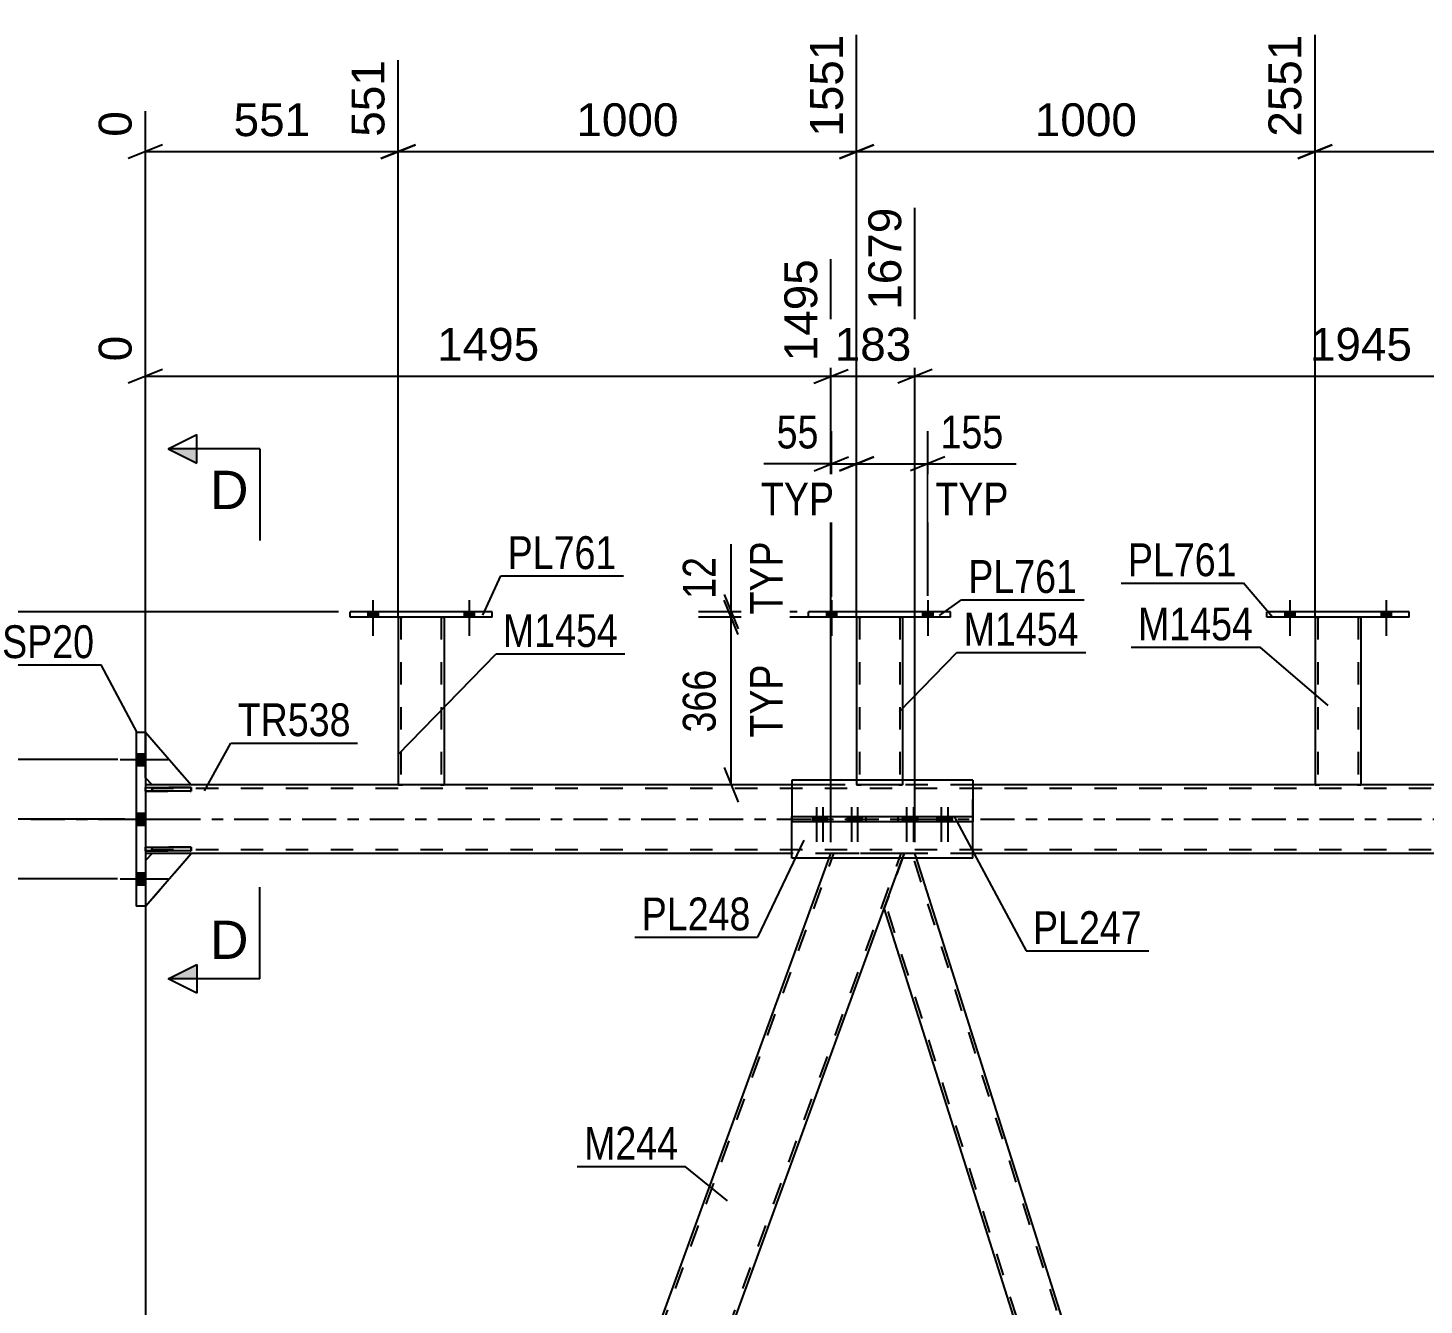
# Model space of a CAD drawing. Header units: millimetres. Extents: x -147 to 694, y -404 to 190.
# Drawn here: x -33.3 to 88.5, y -42.4 to 69.1 of the extents above; entities that cross this region are included whole.
import ezdxf

# ---------------------------------------------------------------- set-up
doc = ezdxf.new("R2010")
doc.units = ezdxf.units.MM
doc.linetypes.add('DXK_LINE_DOT2', pattern=[3.9198, 1.9599, -1.9599])
doc.linetypes.add('DXK_LINE_DOT3', pattern=[5.9187, 2.979, -0.9799, 0.9799, -0.9799])
doc.styles.add('Arial', font='ARIAL.TTF', dxfattribs={"height": 0.2})
doc.styles.add('Arial Narrow', font='ARIALN.TTF', dxfattribs={"height": 0.2})

# ---------------------------------------------------------------- blocks, each defined once
blk = doc.blocks.new('Part-318897192-3794 - 3274')
at = {"color": 2, "linetype": 'Continuous'}
for p, q in [((-22.44, -3), (-23.04, -3.6)), ((-23.04, -7.6), (-19.04, -3)), ((-19.04, -3), (-22.44, -3))]:
    blk.add_line(p, q, dxfattribs=at)
at = {"color": 7, "linetype": 'DXK_LINE_DOT2'}
blk.add_line((-23.04, -3.6), (-23.04, -7.6), dxfattribs=at)
blk = doc.blocks.new('Part-318897192-3429 - 3274')
at = {"color": 2, "linetype": 'Continuous'}
for p, q in [((74.82, 17.63), (74.82, 18.11)), ((87.22, 18.11), (74.82, 18.11)), ((87.22, 17.63), (74.82, 17.63)), ((87.22, 17.63), (87.22, 18.11))]:
    blk.add_line(p, q, dxfattribs=at)
blk = doc.blocks.new('Part-318897192-3434 - 3274')
at = {"color": 2, "linetype": 'Continuous'}
for p, q in [((39.02, 17.63), (39.02, 3.4)), ((43.02, 17.63), (43.02, 3.4))]:
    blk.add_line(p, q, dxfattribs=at)
at = {"color": 7, "linetype": 'DXK_LINE_DOT2'}
for p, q in [((39.02, 17.63), (39.02, 17.63)), ((39.02, 17.63), (39.02, 17.63)), ((39.02, 17.63), (39.02, 17.63)), ((39.05, 17.63), (39.02, 17.63)), ((39.02, 17.63), (39.05, 17.63)), ((39.16, 17.63), (39.05, 17.63)), ((39.05, 17.63), (39.16, 17.63)), ((39.31, 17.63), (39.16, 17.63)), ((39.16, 17.63), (39.31, 17.63)), ((39.26, 17.63), (39.26, 17.63)), ((39.26, 17.63), (39.26, 3)), ((39.28, 17.63), (39.26, 17.63)), ((39.26, 17.63), (39.28, 17.63)), ((39.33, 17.63), (39.28, 17.63)), ((39.28, 17.63), (39.33, 17.63)), ((42.72, 17.63), (39.31, 17.63)), ((42.72, 17.63), (39.31, 17.63)), ((42.63, 17.63), (39.33, 17.63)), ((39.33, 17.63), (39.41, 17.63)), ((42.71, 17.63), (39.41, 17.63)), ((42.71, 17.63), (42.63, 17.63)), ((42.76, 17.63), (42.71, 17.63)), ((42.71, 17.63), (42.76, 17.63)), ((42.72, 17.63), (42.88, 17.63)), ((42.88, 17.63), (42.72, 17.63)), ((42.78, 17.63), (42.76, 17.63)), ((42.76, 17.63), (42.78, 17.63)), ((42.78, 17.63), (42.78, 17.63)), ((42.78, 17.63), (42.78, 3)), ((42.88, 17.63), (42.98, 17.63)), ((42.98, 17.63), (42.88, 17.63)), ((42.98, 17.63), (43.02, 17.63)), ((43.02, 17.63), (42.98, 17.63)), ((43.02, 17.63), (43.02, 17.63)), ((43.02, 17.63), (43.02, 17.63)), ((43.02, 17.63), (43.02, 17.63)), ((39.02, 3.4), (39.02, 3)), ((39.05, 3), (39.02, 3)), ((39.02, 3), (39.05, 3)), ((39.16, 3), (39.05, 3)), ((39.05, 3), (39.16, 3)), ((39.31, 3), (39.16, 3)), ((39.16, 3), (39.31, 3)), ((39.28, 3), (39.26, 3)), ((39.26, 3), (39.28, 3)), ((39.33, 3), (39.28, 3)), ((39.28, 3), (39.33, 3)), ((42.72, 3), (39.31, 3)), ((42.72, 3), (39.31, 3)), ((42.63, 3), (39.33, 3)), ((39.33, 3), (39.41, 3)), ((42.71, 3), (39.41, 3)), ((42.71, 3), (42.63, 3)), ((42.76, 3), (42.71, 3)), ((42.71, 3), (42.76, 3)), ((42.72, 3), (42.88, 3)), ((42.88, 3), (42.72, 3)), ((42.78, 3), (42.76, 3)), ((42.76, 3), (42.78, 3)), ((42.88, 3), (42.98, 3)), ((42.98, 3), (42.88, 3)), ((42.98, 3), (43.02, 3)), ((43.02, 3), (42.98, 3)), ((43.02, 3.4), (43.02, 3))]:
    blk.add_line(p, q, dxfattribs=at)
blk = doc.blocks.new('Part-318897192-3439 - 3274')
at = {"color": 2, "linetype": 'Continuous'}
for p, q in [((34.82, 17.63), (34.82, 18.11)), ((47.22, 18.11), (34.82, 18.11)), ((47.22, 17.63), (34.82, 17.63)), ((47.22, 17.63), (47.22, 18.11))]:
    blk.add_line(p, q, dxfattribs=at)
blk = doc.blocks.new('Part-318897192-3444 - 3274')
at = {"color": 2, "linetype": 'Continuous'}
for p, q in [((-0.98, 17.63), (-0.98, 3)), ((3.02, 17.63), (3.02, 3))]:
    blk.add_line(p, q, dxfattribs=at)
at = {"color": 7, "linetype": 'DXK_LINE_DOT2'}
for p, q in [((-0.98, 17.63), (-0.98, 17.63)), ((-0.98, 17.63), (-0.98, 17.63)), ((-0.98, 17.63), (-0.98, 17.63)), ((-0.94, 17.63), (-0.98, 17.63)), ((-0.98, 17.63), (-0.94, 17.63)), ((-0.84, 17.63), (-0.94, 17.63)), ((-0.94, 17.63), (-0.84, 17.63)), ((-0.68, 17.63), (-0.84, 17.63)), ((-0.84, 17.63), (-0.68, 17.63)), ((-0.74, 17.63), (-0.74, 17.63)), ((-0.74, 17.63), (-0.74, 3)), ((-0.72, 17.63), (-0.74, 17.63)), ((-0.74, 17.63), (-0.72, 17.63)), ((-0.67, 17.63), (-0.72, 17.63)), ((-0.72, 17.63), (-0.67, 17.63)), ((2.73, 17.63), (-0.68, 17.63)), ((2.73, 17.63), (-0.68, 17.63)), ((2.63, 17.63), (-0.67, 17.63)), ((-0.67, 17.63), (-0.59, 17.63)), ((2.71, 17.63), (-0.59, 17.63)), ((2.71, 17.63), (2.63, 17.63)), ((2.76, 17.63), (2.71, 17.63)), ((2.71, 17.63), (2.76, 17.63)), ((2.73, 17.63), (2.88, 17.63)), ((2.88, 17.63), (2.73, 17.63)), ((2.78, 17.63), (2.76, 17.63)), ((2.76, 17.63), (2.78, 17.63)), ((2.78, 17.63), (2.78, 17.63)), ((2.78, 17.63), (2.78, 3)), ((2.88, 17.63), (2.99, 17.63)), ((2.99, 17.63), (2.88, 17.63)), ((2.99, 17.63), (3.02, 17.63)), ((3.02, 17.63), (2.99, 17.63)), ((3.02, 17.63), (3.02, 17.63)), ((3.02, 17.63), (3.02, 17.63)), ((3.02, 17.63), (3.02, 17.63)), ((-0.94, 3), (-0.98, 3)), ((-0.98, 3), (-0.94, 3)), ((-0.84, 3), (-0.94, 3)), ((-0.94, 3), (-0.84, 3)), ((-0.68, 3), (-0.84, 3)), ((-0.84, 3), (-0.68, 3)), ((-0.72, 3), (-0.74, 3)), ((-0.74, 3), (-0.72, 3)), ((-0.67, 3), (-0.72, 3)), ((-0.72, 3), (-0.67, 3)), ((2.73, 3), (-0.68, 3)), ((2.73, 3), (-0.68, 3)), ((2.63, 3), (-0.67, 3)), ((-0.67, 3), (-0.59, 3)), ((2.71, 3), (-0.59, 3)), ((2.71, 3), (2.63, 3)), ((2.76, 3), (2.71, 3)), ((2.71, 3), (2.76, 3)), ((2.73, 3), (2.88, 3)), ((2.88, 3), (2.73, 3)), ((2.78, 3), (2.76, 3)), ((2.76, 3), (2.78, 3)), ((2.88, 3), (2.99, 3)), ((2.99, 3), (2.88, 3)), ((2.99, 3), (3.02, 3)), ((3.02, 3), (2.99, 3))]:
    blk.add_line(p, q, dxfattribs=at)
blk = doc.blocks.new('Part-318897192-3449 - 3274')
at = {"color": 2, "linetype": 'Continuous'}
for p, q in [((-5.18, 17.63), (-5.18, 18.11)), ((7.22, 18.11), (-5.18, 18.11)), ((7.22, 17.63), (-5.18, 17.63)), ((7.22, 17.63), (7.22, 18.11))]:
    blk.add_line(p, q, dxfattribs=at)
blk = doc.blocks.new('Part-318897192-3484 - 3274')
at = {"color": 2, "linetype": 'Continuous'}
for p, q in [((-22.44, 3), (-23.04, 3)), ((33.38, 3), (-19.04, 3)), ((118.27, 3), (49.16, 3)), ((-22.44, -3), (-23.04, -3)), ((33.38, -3), (-19.04, -3)), ((118.27, -3), (49.16, -3))]:
    blk.add_line(p, q, dxfattribs=at)
at = {"color": 7, "linetype": 'DXK_LINE_DOT2'}
for p, q in [((-23.04, 3), (-23.04, -3)), ((575.22, 2.68), (-23.04, 2.68)), ((-19.04, 3), (-22.44, 3)), ((49.16, 3), (33.38, 3)), ((575.22, -2.68), (-23.04, -2.68)), ((-19.04, -3), (-22.44, -3)), ((49.16, -3), (33.38, -3))]:
    blk.add_line(p, q, dxfattribs=at)
at = {"color": 7, "linetype": 'DXK_LINE_DOT3'}
blk.add_line((-33.04, 0), (575.22, 0), dxfattribs=at)
blk = doc.blocks.new('Bolt-318897192-3547 - 3274')
at = {"linetype": 'Continuous'}
for points in [[(-23.04, 4.68), (-23.04, 5.72), (-23.84, 5.72), (-23.84, 4.68)], [(-23.04, 4.68), (-23.04, 5.72), (-23.84, 5.72), (-23.84, 4.68)], [(-23.04, 4.68), (-23.04, 5.72), (-23.84, 5.72), (-23.84, 4.68)], [(-23.04, -0.52), (-23.04, 0.52), (-23.84, 0.52), (-23.84, -0.52)], [(-23.04, -0.52), (-23.04, 0.52), (-23.84, 0.52), (-23.84, -0.52)], [(-23.04, -5.72), (-23.04, -4.68), (-23.84, -4.68), (-23.84, -5.72)], [(-23.04, -5.72), (-23.04, -4.68), (-23.84, -4.68), (-23.84, -5.72)], [(-23.04, -5.72), (-23.04, -4.68), (-23.84, -4.68), (-23.84, -5.72)]]:
    blk.add_hatch(color=1, dxfattribs=at).paths.add_polyline_path(points)
at = {"color": 1, "linetype": 'Continuous'}
for p, q in [((-25.24, 5.2), (-21.04, 5.2)), ((-25.24, 5.2), (-21.04, 5.2)), ((-25.24, 5.2), (-21.04, 5.2)), ((-23.84, 5.72), (-23.04, 5.72)), ((-23.84, 5.72), (-23.04, 5.72)), ((-23.84, 5.72), (-23.04, 5.72)), ((-23.84, 4.68), (-23.04, 4.68)), ((-23.84, 4.68), (-23.04, 4.68)), ((-23.84, 4.68), (-23.04, 4.68)), ((-23.84, 0.52), (-23.04, 0.52)), ((-23.84, 0.52), (-23.04, 0.52)), ((-25.24, 0), (-21.04, 0)), ((-25.24, 0), (-21.04, 0)), ((-23.84, -0.52), (-23.04, -0.52)), ((-23.84, -0.52), (-23.04, -0.52)), ((-23.84, -4.68), (-23.04, -4.68)), ((-23.84, -4.68), (-23.04, -4.68)), ((-23.84, -4.68), (-23.04, -4.68)), ((-25.24, -5.2), (-21.04, -5.2)), ((-25.24, -5.2), (-21.04, -5.2)), ((-25.24, -5.2), (-21.04, -5.2)), ((-23.84, -5.72), (-23.04, -5.72)), ((-23.84, -5.72), (-23.04, -5.72)), ((-23.84, -5.72), (-23.04, -5.72))]:
    blk.add_line(p, q, dxfattribs=at)
blk = doc.blocks.new('Part-318897192-3563 - 3274')
at = {"color": 2, "linetype": 'Continuous'}
for p, q in [((79.02, 17.63), (79.02, 3)), ((83.02, 17.63), (83.02, 3))]:
    blk.add_line(p, q, dxfattribs=at)
at = {"color": 7, "linetype": 'DXK_LINE_DOT2'}
for p, q in [((79.02, 17.63), (79.02, 17.63)), ((79.02, 17.63), (79.02, 17.63)), ((79.02, 17.63), (79.02, 17.63)), ((79.05, 17.63), (79.02, 17.63)), ((79.02, 17.63), (79.05, 17.63)), ((79.16, 17.63), (79.05, 17.63)), ((79.05, 17.63), (79.16, 17.63)), ((79.31, 17.63), (79.16, 17.63)), ((79.16, 17.63), (79.31, 17.63)), ((79.26, 17.63), (79.26, 17.63)), ((79.26, 17.63), (79.26, 3)), ((79.27, 17.63), (79.26, 17.63)), ((79.26, 17.63), (79.27, 17.63)), ((79.33, 17.63), (79.27, 17.63)), ((79.27, 17.63), (79.33, 17.63)), ((82.72, 17.63), (79.31, 17.63)), ((82.72, 17.63), (79.31, 17.63)), ((82.63, 17.63), (79.33, 17.63)), ((79.33, 17.63), (79.4, 17.63)), ((82.71, 17.63), (79.4, 17.63)), ((82.71, 17.63), (82.63, 17.63)), ((82.76, 17.63), (82.71, 17.63)), ((82.71, 17.63), (82.76, 17.63)), ((82.72, 17.63), (82.88, 17.63)), ((82.88, 17.63), (82.72, 17.63)), ((82.78, 17.63), (82.76, 17.63)), ((82.76, 17.63), (82.78, 17.63)), ((82.78, 17.63), (82.78, 17.63)), ((82.78, 17.63), (82.78, 3)), ((82.88, 17.63), (82.98, 17.63)), ((82.98, 17.63), (82.88, 17.63)), ((82.98, 17.63), (83.02, 17.63)), ((83.02, 17.63), (82.98, 17.63)), ((83.02, 17.63), (83.02, 17.63)), ((83.02, 17.63), (83.02, 17.63)), ((83.02, 17.63), (83.02, 17.63)), ((79.05, 3), (79.02, 3)), ((79.02, 3), (79.05, 3)), ((79.16, 3), (79.05, 3)), ((79.05, 3), (79.16, 3)), ((79.31, 3), (79.16, 3)), ((79.16, 3), (79.31, 3)), ((79.27, 3), (79.26, 3)), ((79.26, 3), (79.27, 3)), ((79.33, 3), (79.27, 3)), ((79.27, 3), (79.33, 3)), ((82.72, 3), (79.31, 3)), ((82.72, 3), (79.31, 3)), ((82.63, 3), (79.33, 3)), ((79.33, 3), (79.4, 3)), ((82.71, 3), (79.4, 3)), ((82.71, 3), (82.63, 3)), ((82.76, 3), (82.71, 3)), ((82.71, 3), (82.76, 3)), ((82.72, 3), (82.88, 3)), ((82.88, 3), (82.72, 3)), ((82.78, 3), (82.76, 3)), ((82.76, 3), (82.78, 3)), ((82.88, 3), (82.98, 3)), ((82.98, 3), (82.88, 3)), ((82.98, 3), (83.02, 3)), ((83.02, 3), (82.98, 3))]:
    blk.add_line(p, q, dxfattribs=at)
blk = doc.blocks.new('Part-318897192-3692 - 3274')
at = {"color": 7, "linetype": 'DXK_LINE_DOT2'}
for p, q in [((43.16, -3), (41.43, -7.77)), ((44.11, -3), (43.16, -3)), ((80.2, -117.6), (43.86, -3)), ((44.24, -3.4), (44.11, -3)), ((77.9, -122), (41.56, -7.4))]:
    blk.add_line(p, q, dxfattribs=at)
at = {"color": 2, "linetype": 'Continuous'}
for p, q in [((80.34, -117.23), (44.24, -3.4)), ((77.53, -121.6), (41.43, -7.77))]:
    blk.add_line(p, q, dxfattribs=at)
blk = doc.blocks.new('Part-318897192-3902 - 3274')
at = {"color": 7, "linetype": 'DXK_LINE_DOT2'}
for p, q in [((-19.04, -2.44), (-23.04, -2.44)), ((-23.04, -2.44), (-23.04, -2.76)), ((-23.04, -2.76), (-19.04, -2.76)), ((-22.44, -2.76), (-22.44, -2.44)), ((-19.04, -2.76), (-19.04, -2.44))]:
    blk.add_line(p, q, dxfattribs=at)
blk = doc.blocks.new('Part-318897192-3717 - 3274')
at = {"color": 2, "linetype": 'Continuous'}
for p, q in [((49.16, 3.4), (33.38, 3.4)), ((33.38, 3.4), (33.38, 0.24)), ((49.16, 3.4), (49.16, 0.24)), ((33.38, -3.4), (33.38, -0.24)), ((49.16, -3.4), (49.16, -0.24)), ((49.16, -3.4), (33.38, -3.4))]:
    blk.add_line(p, q, dxfattribs=at)
at = {"color": 7, "linetype": 'DXK_LINE_DOT2'}
for p, q in [((33.38, 3.4), (33.38, -0.24)), ((49.16, -0.24), (49.16, 3.4)), ((33.38, -0.24), (33.38, 0.24)), ((49.16, -0.24), (49.16, 0.24))]:
    blk.add_line(p, q, dxfattribs=at)
blk = doc.blocks.new('Part-318897192-3722 - 3274')
at = {"color": 2, "linetype": 'Continuous'}
for p, q in [((33.38, 0.24), (49.16, 0.24)), ((33.38, 0.24), (33.38, -0.24)), ((39.85, -0.24), (39.85, 0.24)), ((42.62, 0.24), (42.62, -0.24)), ((49.16, 0.24), (49.16, -0.24)), ((49.16, -0.24), (33.38, -0.24))]:
    blk.add_line(p, q, dxfattribs=at)
blk = doc.blocks.new('Part-318897192-3749 - 3274')
at = {"color": 2, "linetype": 'Continuous'}
for p, q in [((-23.84, 7.6), (-23.04, 7.6)), ((-23.84, 7.6), (-23.84, -7.6)), ((-23.04, 7.6), (-23.04, -7.6)), ((-23.04, -7.6), (-23.84, -7.6))]:
    blk.add_line(p, q, dxfattribs=at)
blk = doc.blocks.new('Bolt-318897192-3760 - 3274')
at = {"linetype": 'Continuous'}
for points in [[(-3.62, 17.63), (-2.74, 17.63), (-2.74, 18.11), (-3.62, 18.11)], [(4.78, 17.63), (5.66, 17.63), (5.66, 18.11), (4.78, 18.11)]]:
    blk.add_hatch(color=1, dxfattribs=at).paths.add_polyline_path(points)
at = {"color": 1, "linetype": 'Continuous'}
for p, q in [((-3.18, 19.11), (-3.18, 15.99)), ((5.22, 19.11), (5.22, 15.99)), ((-3.62, 18.11), (-3.62, 17.63)), ((-2.74, 18.11), (-2.74, 17.63)), ((4.78, 18.11), (4.78, 17.63)), ((5.66, 18.11), (5.66, 17.63))]:
    blk.add_line(p, q, dxfattribs=at)
blk = doc.blocks.new('Bolt-318897192-3761 - 3274')
at = {"linetype": 'Continuous'}
for points in [[(-3.62, 17.63), (-2.74, 17.63), (-2.74, 18.11), (-3.62, 18.11)], [(4.78, 17.63), (5.66, 17.63), (5.66, 18.11), (4.78, 18.11)]]:
    blk.add_hatch(color=1, dxfattribs=at).paths.add_polyline_path(points)
at = {"color": 1, "linetype": 'Continuous'}
for p, q in [((-3.18, 19.11), (-3.18, 15.99)), ((5.22, 19.11), (5.22, 15.99)), ((-3.62, 18.11), (-3.62, 17.63)), ((-2.74, 18.11), (-2.74, 17.63)), ((4.78, 18.11), (4.78, 17.63)), ((5.66, 18.11), (5.66, 17.63))]:
    blk.add_line(p, q, dxfattribs=at)
blk = doc.blocks.new('Bolt-318897192-3762 - 3274')
at = {"linetype": 'Continuous'}
for points in [[(36.38, 17.63), (37.26, 17.63), (37.26, 18.11), (36.38, 18.11)], [(44.78, 17.63), (45.66, 17.63), (45.66, 18.11), (44.78, 18.11)]]:
    blk.add_hatch(color=1, dxfattribs=at).paths.add_polyline_path(points)
at = {"color": 1, "linetype": 'Continuous'}
for p, q in [((36.82, 19.11), (36.82, 15.99)), ((45.22, 19.11), (45.22, 15.99)), ((36.38, 18.11), (36.38, 17.63)), ((37.26, 18.11), (37.26, 17.63)), ((44.78, 18.11), (44.78, 17.63)), ((45.66, 18.11), (45.66, 17.63))]:
    blk.add_line(p, q, dxfattribs=at)
blk = doc.blocks.new('Bolt-318897192-3763 - 3274')
at = {"linetype": 'Continuous'}
for points in [[(36.38, 17.63), (37.26, 17.63), (37.26, 18.11), (36.38, 18.11)], [(44.78, 17.63), (45.66, 17.63), (45.66, 18.11), (44.78, 18.11)]]:
    blk.add_hatch(color=1, dxfattribs=at).paths.add_polyline_path(points)
at = {"color": 1, "linetype": 'Continuous'}
for p, q in [((36.82, 19.11), (36.82, 15.99)), ((45.22, 19.11), (45.22, 15.99)), ((36.38, 18.11), (36.38, 17.63)), ((37.26, 18.11), (37.26, 17.63)), ((44.78, 18.11), (44.78, 17.63)), ((45.66, 18.11), (45.66, 17.63))]:
    blk.add_line(p, q, dxfattribs=at)
blk = doc.blocks.new('Bolt-318897192-3764 - 3274')
at = {"linetype": 'Continuous'}
for points in [[(76.38, 17.63), (77.26, 17.63), (77.26, 18.11), (76.38, 18.11)], [(84.78, 17.63), (85.66, 17.63), (85.66, 18.11), (84.78, 18.11)]]:
    blk.add_hatch(color=1, dxfattribs=at).paths.add_polyline_path(points)
at = {"color": 1, "linetype": 'Continuous'}
for p, q in [((76.82, 19.11), (76.82, 15.99)), ((85.22, 19.11), (85.22, 15.99)), ((76.38, 18.11), (76.38, 17.63)), ((77.26, 18.11), (77.26, 17.63)), ((84.78, 18.11), (84.78, 17.63)), ((85.66, 18.11), (85.66, 17.63))]:
    blk.add_line(p, q, dxfattribs=at)
blk = doc.blocks.new('Part-318897192-3900 - 3274')
at = {"color": 2, "linetype": 'Continuous'}
for p, q in [((-23.04, -2.76), (-23.04, -2.44)), ((-23.04, -2.44), (-19.04, -2.44)), ((-19.04, -2.76), (-23.04, -2.76)), ((-19.04, -2.44), (-19.04, -2.76))]:
    blk.add_line(p, q, dxfattribs=at)
at = {"color": 7, "linetype": 'DXK_LINE_DOT2'}
blk.add_line((-22.44, -2.76), (-22.44, -2.44), dxfattribs=at)
blk = doc.blocks.new('Bolt-318897192-3787 - 3274')
at = {"linetype": 'Continuous'}
for points in [[(76.38, 17.63), (77.26, 17.63), (77.26, 18.11), (76.38, 18.11)], [(84.78, 17.63), (85.66, 17.63), (85.66, 18.11), (84.78, 18.11)]]:
    blk.add_hatch(color=1, dxfattribs=at).paths.add_polyline_path(points)
at = {"color": 1, "linetype": 'Continuous'}
for p, q in [((76.82, 19.11), (76.82, 15.99)), ((85.22, 19.11), (85.22, 15.99)), ((76.38, 18.11), (76.38, 17.63)), ((77.26, 18.11), (77.26, 17.63)), ((84.78, 18.11), (84.78, 17.63)), ((85.66, 18.11), (85.66, 17.63))]:
    blk.add_line(p, q, dxfattribs=at)
blk = doc.blocks.new('Part-318897192-3795 - 3274')
at = {"color": 7, "linetype": 'DXK_LINE_DOT2'}
for p, q in [((-22.44, -3), (-23.04, -3.6)), ((-23.04, -7.6), (-19.04, -3)), ((-23.04, -3.6), (-23.04, -7.6)), ((-19.04, -3), (-22.44, -3))]:
    blk.add_line(p, q, dxfattribs=at)
blk = doc.blocks.new('Part-318897192-3796 - 3274')
at = {"color": 2, "linetype": 'Continuous'}
for p, q in [((-23.04, 7.6), (-19.04, 3)), ((-22.44, 3), (-23.04, 3.6)), ((-19.04, 3), (-22.44, 3))]:
    blk.add_line(p, q, dxfattribs=at)
at = {"color": 7, "linetype": 'DXK_LINE_DOT2'}
blk.add_line((-23.04, 3.6), (-23.04, 7.6), dxfattribs=at)
blk = doc.blocks.new('Part-318897192-3797 - 3274')
at = {"color": 7, "linetype": 'DXK_LINE_DOT2'}
for p, q in [((-23.04, 3.6), (-23.04, 7.6)), ((-23.04, 7.6), (-19.04, 3)), ((-22.44, 3), (-23.04, 3.6)), ((-19.04, 3), (-22.44, 3))]:
    blk.add_line(p, q, dxfattribs=at)
blk = doc.blocks.new('Bolt-318897192-3809 - 3274')
at = {"linetype": 'Continuous'}
for points in [[(43.74, 0.24), (43.02, 0.24), (43.02, -0.24), (43.74, -0.24)], [(44.34, 0.24), (43.62, 0.24), (43.62, -0.24), (44.34, -0.24)], [(46.75, 0.24), (46.03, 0.24), (46.03, -0.24), (46.75, -0.24)], [(47.35, 0.24), (46.63, 0.24), (46.63, -0.24), (47.35, -0.24)]]:
    blk.add_hatch(color=1, dxfattribs=at).paths.add_polyline_path(points)
at = {"color": 1, "linetype": 'Continuous'}
for p, q in [((43.02, 0.24), (43.02, -0.24)), ((43.38, 1.04), (43.38, -1.96)), ((43.62, 0.24), (43.62, -0.24)), ((43.74, 0.24), (43.74, -0.24)), ((43.98, 1.04), (43.98, -1.96)), ((44.34, 0.24), (44.34, -0.24)), ((46.03, 0.24), (46.03, -0.24)), ((46.39, 1.04), (46.39, -1.96)), ((46.63, 0.24), (46.63, -0.24)), ((46.75, 0.24), (46.75, -0.24)), ((46.99, 1.04), (46.99, -1.96)), ((47.35, 0.24), (47.35, -0.24))]:
    blk.add_line(p, q, dxfattribs=at)
blk = doc.blocks.new('Bolt-318897192-3810 - 3274')
at = {"linetype": 'Continuous'}
for points in [[(35.88, 0.24), (35.16, 0.24), (35.16, -0.24), (35.88, -0.24)], [(36.42, 0.24), (35.7, 0.24), (35.7, -0.24), (36.42, -0.24)], [(38.92, 0.24), (38.2, 0.24), (38.2, -0.24), (38.92, -0.24)], [(39.47, 0.24), (38.75, 0.24), (38.75, -0.24), (39.47, -0.24)]]:
    blk.add_hatch(color=1, dxfattribs=at).paths.add_polyline_path(points)
at = {"color": 1, "linetype": 'Continuous'}
for p, q in [((35.16, 0.24), (35.16, -0.24)), ((35.52, 1.04), (35.52, -1.96)), ((35.7, 0.24), (35.7, -0.24)), ((35.88, 0.24), (35.88, -0.24)), ((36.06, 1.04), (36.06, -1.96)), ((36.42, 0.24), (36.42, -0.24)), ((38.2, 0.24), (38.2, -0.24)), ((38.56, 1.04), (38.56, -1.96)), ((38.75, 0.24), (38.75, -0.24)), ((38.92, 0.24), (38.92, -0.24)), ((39.11, 1.04), (39.11, -1.96)), ((39.47, 0.24), (39.47, -0.24))]:
    blk.add_line(p, q, dxfattribs=at)
blk = doc.blocks.new('Part-318897192-3877 - 3274')
at = {"color": 2, "linetype": 'Continuous'}
for p, q in [((-6.39, -121.6), (36.63, -3.4)), ((0, -121.6), (43.02, -3.4))]:
    blk.add_line(p, q, dxfattribs=at)
at = {"color": 7, "linetype": 'DXK_LINE_DOT2'}
for p, q in [((-6.28, -122), (37.03, -3)), ((-0.4, -122), (42.91, -3)), ((36.63, -3.4), (36.78, -3)), ((43.16, -3), (36.78, -3)), ((43.02, -3.4), (43.16, -3))]:
    blk.add_line(p, q, dxfattribs=at)
blk = doc.blocks.new('Part-318897192-3899 - 3274')
at = {"color": 2, "linetype": 'Continuous'}
for p, q in [((-23.04, 2.76), (-19.04, 2.76)), ((-23.04, 2.44), (-23.04, 2.76)), ((-19.04, 2.44), (-23.04, 2.44)), ((-19.04, 2.76), (-19.04, 2.44))]:
    blk.add_line(p, q, dxfattribs=at)
at = {"color": 7, "linetype": 'DXK_LINE_DOT2'}
blk.add_line((-22.44, 2.44), (-22.44, 2.76), dxfattribs=at)
blk = doc.blocks.new('Part-318897192-3901 - 3274')
at = {"color": 7, "linetype": 'DXK_LINE_DOT2'}
for p, q in [((-19.04, 2.76), (-23.04, 2.76)), ((-23.04, 2.76), (-23.04, 2.44)), ((-23.04, 2.44), (-19.04, 2.44)), ((-22.44, 2.76), (-22.44, 2.44)), ((-19.04, 2.44), (-19.04, 2.76))]:
    blk.add_line(p, q, dxfattribs=at)
blk = doc.blocks.new('StraightDimension-318897192-4701 - 3274')
at = {"color": 7, "linetype": 'Continuous'}
for p, q in [((-40.55, 5.2), (-40.55, 14.12)), ((-40.55, 5.2), (-40.55, 14.12)), ((-41.15, 6.7), (-39.95, 3.7)), ((-25.43, 5.2), (-43.4, 5.2)), ((-40.55, 0), (-40.55, 5.2)), ((-39.95, -1.5), (-41.15, 1.5)), ((-24.84, 0), (-43.4, 0))]:
    blk.add_line(p, q, dxfattribs=at)
at = {"color": 0}
blk.add_wipeout([(-41.3, 13.6), (-45.5, 13.6), (-45.5, 5.72), (-41.3, 5.72)], dxfattribs=at)
at = {"color": 3, "style": 'Arial'}
blk.add_text('130', height=2.865, rotation=90.0002, dxfattribs=at).set_placement((-41.9, 6.33))
blk = doc.blocks.new('StraightDimension-318897192-4745 - 3274')
at = {"color": 7, "linetype": 'Continuous'}
for p, q in [((36.78, -2), (36.78, 48.86)), ((-23.04, 4), (-23.04, 42.19)), ((-21.54, 39.26), (-24.54, 38.06)), ((35.28, 38.06), (38.28, 39.26)), ((-23.04, 38.66), (36.78, 38.66))]:
    blk.add_line(p, q, dxfattribs=at)
at = {"color": 0}
blk.add_wipeout([(11.92, 39.41), (11.92, 43.61), (1.82, 43.61), (1.82, 39.41)], dxfattribs=at)
at = {"color": 3, "style": 'Arial'}
blk.add_text('1495', height=2.865, dxfattribs=at).set_placement((2.42, 40.01))
at = {"color": 0, "linetype": 'Continuous'}
for points in [[(36.18, 49.46), (31.98, 49.46), (31.98, 39.36), (36.18, 39.36)], [(-23.64, 42.79), (-27.84, 42.79), (-27.84, 39.36), (-23.64, 39.36)]]:
    blk.add_wipeout(points, dxfattribs=at)
at = {"color": 3, "linetype": 'Continuous', "style": 'Arial'}
for s, height, p in [('1495', 2.865, (35.58, 39.96)), ('0', 2.87, (-24.24, 39.96))]:
    blk.add_text(s, height=height, rotation=90.0002, dxfattribs=at).set_placement(p)
blk = doc.blocks.new('StraightDimension-318897192-4743 - 3274')
at = {"color": 7, "linetype": 'Continuous'}
for p, q in [((44.11, -2), (44.11, 53.36)), ((121.91, -2), (121.91, 48.86)), ((45.61, 39.26), (42.61, 38.06)), ((120.41, 38.06), (123.41, 39.26)), ((44.11, 38.66), (121.91, 38.66))]:
    blk.add_line(p, q, dxfattribs=at)
at = {"color": 0}
blk.add_wipeout([(88.06, 39.41), (88.06, 43.61), (77.97, 43.61), (77.97, 39.41)], dxfattribs=at)
at = {"color": 3, "style": 'Arial'}
blk.add_text('1945', height=2.865, dxfattribs=at).set_placement((78.57, 40.01))
at = {"color": 0, "linetype": 'Continuous'}
blk.add_wipeout([(121.31, 49.46), (117.11, 49.46), (117.11, 39.36), (121.31, 39.36)], dxfattribs=at)
at = {"color": 3, "linetype": 'Continuous', "style": 'Arial'}
blk.add_text('3624', height=2.865, rotation=90.0002, dxfattribs=at).set_placement((120.71, 39.96))
blk = doc.blocks.new('StraightDimension-318897192-10645 - 3274')
at = {"color": 7, "linetype": 'Continuous'}
for p, q in [((79.02, 17.62), (79.02, 68.45)), ((119.02, 16.31), (119.02, 68.45)), ((80.52, 58.86), (77.52, 57.66)), ((117.52, 57.66), (120.52, 58.86)), ((79.02, 58.26), (119.02, 58.26))]:
    blk.add_line(p, q, dxfattribs=at)
at = {"color": 0}
blk.add_wipeout([(104.07, 59.01), (104.07, 63.21), (93.97, 63.21), (93.97, 59.01)], dxfattribs=at)
at = {"color": 3, "style": 'Arial'}
blk.add_text('1000', height=2.865, dxfattribs=at).set_placement((94.57, 59.61))
at = {"color": 0, "linetype": 'Continuous'}
blk.add_wipeout([(118.42, 69.05), (114.22, 69.05), (114.22, 58.96), (118.42, 58.96)], dxfattribs=at)
at = {"color": 3, "linetype": 'Continuous', "style": 'Arial'}
blk.add_text('3551', height=2.865, rotation=90.0002, dxfattribs=at).set_placement((117.82, 59.56))
blk = doc.blocks.new('StraightDimension-318897192-4133 - 3274')
at = {"color": 7, "linetype": 'Continuous'}
for p, q in [((28.67, 16.13), (27.47, 19.13)), ((38.02, 17.63), (25.22, 17.63)), ((28.07, 3), (28.07, 17.63)), ((27.47, 4.5), (28.67, 1.5)), ((38.02, 3), (25.22, 3))]:
    blk.add_line(p, q, dxfattribs=at)
at = {"color": 0}
blk.add_wipeout([(27.32, 13.66), (23.12, 13.66), (23.12, 6.97), (27.32, 6.97)], dxfattribs=at)
at = {"color": 0, "linetype": 'Continuous'}
blk.add_wipeout([(33.17, 14.11), (28.97, 14.11), (28.97, 6.52), (33.17, 6.52)], dxfattribs=at)
at = {"color": 3, "style": 'Arial Narrow'}
blk.add_text('366', height=2.863, rotation=90.0002, dxfattribs=at).set_placement((26.72, 7.57))
at = {"color": 3, "linetype": 'Continuous', "style": 'Arial Narrow'}
blk.add_text('TYP', height=2.863, rotation=90.0002, dxfattribs=at).set_placement((32.57, 7.12))
blk = doc.blocks.new('StraightDimension-318897192-4693 - 3274')
at = {"color": 7, "linetype": 'Continuous'}
for p, q in [((-41.15, 1.5), (-39.95, -1.5)), ((-24.84, 0), (-43.4, 0)), ((-40.55, -5.2), (-40.55, 0)), ((-39.95, -6.7), (-41.15, -3.7)), ((-25.46, -5.2), (-43.4, -5.2)), ((-40.55, -5.2), (-40.55, -14.12)), ((-40.55, -5.2), (-40.55, -14.12))]:
    blk.add_line(p, q, dxfattribs=at)
at = {"color": 0}
blk.add_wipeout([(-41.3, -5.73), (-45.5, -5.73), (-45.5, -13.6), (-41.3, -13.6)], dxfattribs=at)
at = {"color": 3, "style": 'Arial'}
blk.add_text('130', height=2.865, rotation=90.0002, dxfattribs=at).set_placement((-41.9, -13))
blk = doc.blocks.new('StraightDimension-318897192-4744 - 3274')
at = {"color": 7, "linetype": 'Continuous'}
for p, q in [((44.11, -2), (44.11, 53.36)), ((36.78, -2), (36.78, 48.86)), ((35.28, 38.06), (38.28, 39.26)), ((45.61, 39.26), (42.61, 38.06)), ((36.78, 38.66), (44.11, 38.66))]:
    blk.add_line(p, q, dxfattribs=at)
at = {"color": 0}
blk.add_wipeout([(44.38, 39.41), (44.38, 43.61), (36.51, 43.61), (36.51, 39.41)], dxfattribs=at)
at = {"color": 3, "style": 'Arial'}
blk.add_text('183', height=2.865, dxfattribs=at).set_placement((37.11, 40.01))
at = {"color": 0, "linetype": 'Continuous'}
blk.add_wipeout([(43.51, 53.96), (39.31, 53.96), (39.31, 43.86), (43.51, 43.86)], dxfattribs=at)
at = {"color": 3, "linetype": 'Continuous', "style": 'Arial'}
blk.add_text('1679', height=2.865, rotation=90.0002, dxfattribs=at).set_placement((42.91, 44.46))
blk = doc.blocks.new('StraightDimension-318897192-10646 - 3274')
at = {"color": 7, "linetype": 'Continuous'}
for p, q in [((39.02, 17.62), (39.02, 68.45)), ((79.02, 17.62), (79.02, 68.45)), ((40.52, 58.86), (37.52, 57.66)), ((77.52, 57.66), (80.52, 58.86)), ((39.02, 58.26), (79.02, 58.26))]:
    blk.add_line(p, q, dxfattribs=at)
at = {"color": 0}
blk.add_wipeout([(64.06, 59.01), (64.06, 63.21), (53.97, 63.21), (53.97, 59.01)], dxfattribs=at)
at = {"color": 3, "style": 'Arial'}
blk.add_text('1000', height=2.865, dxfattribs=at).set_placement((54.57, 59.61))
at = {"color": 0, "linetype": 'Continuous'}
blk.add_wipeout([(78.42, 69.05), (74.22, 69.05), (74.22, 58.96), (78.42, 58.96)], dxfattribs=at)
at = {"color": 3, "linetype": 'Continuous', "style": 'Arial'}
blk.add_text('2551', height=2.865, rotation=90.0002, dxfattribs=at).set_placement((77.82, 59.56))
blk = doc.blocks.new('StraightDimension-318897192-10647 - 3274')
at = {"color": 7, "linetype": 'Continuous'}
for p, q in [((39.02, 17.62), (39.02, 68.45)), ((-0.98, 17.62), (-0.98, 66.23)), ((0.52, 58.86), (-2.48, 57.66)), ((37.52, 57.66), (40.52, 58.86)), ((-0.98, 58.26), (39.02, 58.26))]:
    blk.add_line(p, q, dxfattribs=at)
at = {"color": 0}
blk.add_wipeout([(24.07, 59.01), (24.07, 63.21), (13.97, 63.21), (13.97, 59.01)], dxfattribs=at)
at = {"color": 3, "style": 'Arial'}
blk.add_text('1000', height=2.865, dxfattribs=at).set_placement((14.57, 59.61))
at = {"color": 0, "linetype": 'Continuous'}
blk.add_wipeout([(38.42, 69.05), (34.22, 69.05), (34.22, 58.96), (38.42, 58.96)], dxfattribs=at)
at = {"color": 3, "linetype": 'Continuous', "style": 'Arial'}
blk.add_text('1551', height=2.865, rotation=90.0002, dxfattribs=at).set_placement((37.82, 59.56))
blk = doc.blocks.new('StraightDimension-318897192-4149 - 3274')
at = {"color": 7, "linetype": 'Continuous'}
for p, q in [((28.07, 18.11), (28.07, 24.01)), ((28.07, 18.11), (28.07, 24.01)), ((27.47, 19.61), (28.67, 16.61)), ((28.67, 16.13), (27.47, 19.13)), ((33.82, 18.11), (25.22, 18.11)), ((38.02, 17.63), (25.22, 17.63)), ((28.07, 17.63), (28.07, 18.11))]:
    blk.add_line(p, q, dxfattribs=at)
at = {"color": 0, "linetype": 'Continuous'}
blk.add_wipeout([(33.17, 24.85), (28.97, 24.85), (28.97, 17.26), (33.17, 17.26)], dxfattribs=at)
at = {"color": 0}
blk.add_wipeout([(27.32, 23.49), (23.12, 23.49), (23.12, 18.63), (27.32, 18.63)], dxfattribs=at)
at = {"color": 3, "linetype": 'Continuous', "style": 'Arial Narrow'}
blk.add_text('TYP', height=2.863, rotation=90.0002, dxfattribs=at).set_placement((32.57, 17.86))
at = {"color": 3, "style": 'Arial Narrow'}
blk.add_text('12', height=2.863, rotation=90.0002, dxfattribs=at).set_placement((26.72, 19.23))
blk = doc.blocks.new('StraightDimension-318897192-4161 - 3274')
at = {"color": 7, "linetype": 'Continuous'}
blk.add_line((-23.04, -4), (-23.04, -56.49), dxfattribs=at)
blk = doc.blocks.new('StraightDimension-318897192-4671 - 3274')
at = {"color": 7, "linetype": 'Continuous'}
blk.add_line((-24.84, 0), (-72.26, 0), dxfattribs=at)
blk = doc.blocks.new('StraightDimension-318897192-10648 - 3274')
at = {"color": 7, "linetype": 'Continuous'}
for p, q in [((-0.98, 17.62), (-0.98, 66.23)), ((-23.04, 4), (-23.04, 61.78)), ((-21.54, 58.86), (-24.54, 57.66)), ((-2.48, 57.66), (0.52, 58.86)), ((-23.04, 58.26), (-0.98, 58.26))]:
    blk.add_line(p, q, dxfattribs=at)
at = {"color": 0}
blk.add_wipeout([(-8.07, 59.01), (-8.07, 63.21), (-15.94, 63.21), (-15.94, 59.01)], dxfattribs=at)
at = {"color": 3, "style": 'Arial'}
blk.add_text('551', height=2.865, dxfattribs=at).set_placement((-15.34, 59.61))
at = {"color": 0, "linetype": 'Continuous'}
for points in [[(-1.58, 66.83), (-5.78, 66.83), (-5.78, 58.96), (-1.58, 58.96)], [(-23.64, 62.38), (-27.84, 62.38), (-27.84, 58.96), (-23.64, 58.96)]]:
    blk.add_wipeout(points, dxfattribs=at)
at = {"color": 3, "linetype": 'Continuous', "style": 'Arial'}
for s, height, p in [('551', 2.865, (-2.18, 59.56)), ('0', 2.87, (-24.24, 59.56))]:
    blk.add_text(s, height=height, rotation=90.0002, dxfattribs=at).set_placement(p)
blk = doc.blocks.new('StraightDimension-318897192-19180 - 3274')
at = {"color": 7, "linetype": 'Continuous'}
for p, q in [((39.02, 18.63), (39.02, 33.86)), ((45.22, 19.49), (45.22, 33.86)), ((37.52, 30.41), (40.52, 31.61)), ((39.02, 31.01), (45.22, 31.01)), ((46.72, 31.61), (43.72, 30.41)), ((45.22, 31.01), (52.95, 31.01)), ((45.22, 31.01), (52.95, 31.01))]:
    blk.add_line(p, q, dxfattribs=at)
at = {"color": 0}
blk.add_wipeout([(52.43, 31.76), (52.43, 35.96), (45.74, 35.96), (45.74, 31.76)], dxfattribs=at)
at = {"color": 0, "linetype": 'Continuous'}
blk.add_wipeout([(52.88, 25.91), (52.88, 30.11), (45.29, 30.11), (45.29, 25.91)], dxfattribs=at)
at = {"color": 3, "style": 'Arial Narrow'}
blk.add_text('155', height=2.863, dxfattribs=at).set_placement((46.34, 32.36))
at = {"color": 3, "linetype": 'Continuous', "style": 'Arial Narrow'}
blk.add_text('TYP', height=2.863, dxfattribs=at).set_placement((45.89, 26.51))
blk = doc.blocks.new('StraightDimension-318897192-19181 - 3274')
at = {"color": 7, "linetype": 'Continuous'}
for p, q in [((36.82, 19.4), (36.82, 33.86)), ((39.02, 18.63), (39.02, 33.86)), ((36.82, 31.01), (30.91, 31.01)), ((36.82, 31.01), (30.91, 31.01)), ((35.32, 30.41), (38.32, 31.61)), ((36.82, 31.01), (39.02, 31.01)), ((40.52, 31.61), (37.52, 30.41))]:
    blk.add_line(p, q, dxfattribs=at)
at = {"color": 0}
blk.add_wipeout([(36.29, 31.76), (36.29, 35.96), (31.44, 35.96), (31.44, 31.76)], dxfattribs=at)
at = {"color": 0, "linetype": 'Continuous'}
blk.add_wipeout([(37.66, 25.91), (37.66, 30.11), (30.07, 30.11), (30.07, 25.91)], dxfattribs=at)
at = {"color": 3, "style": 'Arial Narrow'}
blk.add_text('55', height=2.863, dxfattribs=at).set_placement((32.04, 32.36))
at = {"color": 3, "linetype": 'Continuous', "style": 'Arial Narrow'}
blk.add_text('TYP', height=2.863, dxfattribs=at).set_placement((30.67, 26.51))
blk = doc.blocks.new('StraightDimension-318897192-19221 - 3274')
at = {"color": 7, "linetype": 'Continuous'}
blk.add_line((-6.18, 18.11), (-78.83, 18.11), dxfattribs=at)
blk = doc.blocks.new('Mark-318897192-3425 - 3274')
at = {"color": 0}
blk.add_wipeout([(72.19, 21.21), (72.19, 24.21), (62.69, 24.21), (62.69, 21.21)], dxfattribs=at)
blk.add_wipeout([(72.19, 21.21), (72.19, 24.21), (62.69, 24.21), (62.69, 21.21)], dxfattribs=at)
at = {"color": 30, "linetype": 'Continuous'}
for p in [(62.09, 20.61), (75.31, 17.63)]:
    blk.add_line(p, (72.79, 20.61), dxfattribs=at)
at = {"color": 3, "style": 'Arial Narrow'}
blk.add_text('PL761', height=2.863, dxfattribs=at).set_placement((62.69, 21.21))
blk = doc.blocks.new('Mark-318897192-3430 - 3274')
at = {"color": 0}
blk.add_wipeout([(58.41, 15.15), (58.41, 18.15), (48.36, 18.15), (48.36, 15.15)], dxfattribs=at)
blk.add_wipeout([(58.41, 15.15), (58.41, 18.15), (48.36, 18.15), (48.36, 15.15)], dxfattribs=at)
at = {"color": 30, "linetype": 'Continuous'}
for p, q in [((42.76, 9.4), (47.76, 14.55)), ((47.76, 14.55), (59.01, 14.55))]:
    blk.add_line(p, q, dxfattribs=at)
at = {"color": 3, "style": 'Arial Narrow'}
blk.add_text('M1454', height=2.863, dxfattribs=at).set_placement((48.36, 15.15))
blk = doc.blocks.new('Mark-318897192-3435 - 3274')
at = {"color": 0}
blk.add_wipeout([(58.27, 19.75), (58.27, 22.75), (48.76, 22.75), (48.76, 19.75)], dxfattribs=at)
blk.add_wipeout([(58.27, 19.75), (58.27, 22.75), (48.76, 22.75), (48.76, 19.75)], dxfattribs=at)
at = {"color": 30, "linetype": 'Continuous'}
for p, q in [((46.24, 17.78), (48.16, 19.15)), ((48.16, 19.15), (58.87, 19.15))]:
    blk.add_line(p, q, dxfattribs=at)
at = {"color": 3, "style": 'Arial Narrow'}
blk.add_text('PL761', height=2.863, dxfattribs=at).set_placement((48.76, 19.75))
blk = doc.blocks.new('Mark-318897192-3440 - 3274')
at = {"color": 0}
blk.add_wipeout([(18.21, 15.03), (18.21, 18.03), (8.16, 18.03), (8.16, 15.03)], dxfattribs=at)
blk.add_wipeout([(18.21, 15.03), (18.21, 18.03), (8.16, 18.03), (8.16, 15.03)], dxfattribs=at)
at = {"color": 30, "linetype": 'Continuous'}
for p, q in [((-0.98, 5.66), (7.56, 14.43)), ((7.56, 14.43), (18.81, 14.43))]:
    blk.add_line(p, q, dxfattribs=at)
at = {"color": 3, "style": 'Arial Narrow'}
blk.add_text('M1454', height=2.863, dxfattribs=at).set_placement((8.16, 15.03))
blk = doc.blocks.new('Mark-318897192-3445 - 3274')
at = {"color": 0}
blk.add_wipeout([(18.08, 21.83), (18.08, 24.83), (8.57, 24.83), (8.57, 21.83)], dxfattribs=at)
blk.add_wipeout([(18.08, 21.83), (18.08, 24.83), (8.57, 24.83), (8.57, 21.83)], dxfattribs=at)
at = {"color": 30, "linetype": 'Continuous'}
for p, q in [((6.4, 17.8), (7.97, 21.23)), ((7.97, 21.23), (18.68, 21.23))]:
    blk.add_line(p, q, dxfattribs=at)
at = {"color": 3, "style": 'Arial Narrow'}
blk.add_text('PL761', height=2.863, dxfattribs=at).set_placement((8.57, 21.83))
blk = doc.blocks.new('Mark-318897192-3480 - 3274')
at = {"color": 0}
blk.add_wipeout([(-5.12, 7.25), (-5.12, 10.25), (-14.98, 10.25), (-14.98, 7.25)], dxfattribs=at)
blk.add_wipeout([(-5.12, 7.25), (-5.12, 10.25), (-14.98, 10.25), (-14.98, 7.25)], dxfattribs=at)
at = {"color": 30, "linetype": 'Continuous'}
for p, q in [((-17.87, 2.47), (-15.58, 6.65)), ((-15.58, 6.65), (-4.52, 6.65))]:
    blk.add_line(p, q, dxfattribs=at)
at = {"color": 3, "style": 'Arial Narrow'}
blk.add_text('TR538', height=2.863, dxfattribs=at).set_placement((-14.98, 7.25))
blk = doc.blocks.new('Mark-318897192-3559 - 3274')
at = {"color": 0}
blk.add_wipeout([(73.62, 15.61), (73.62, 18.61), (63.57, 18.61), (63.57, 15.61)], dxfattribs=at)
blk.add_wipeout([(73.62, 15.61), (73.62, 18.61), (63.57, 18.61), (63.57, 15.61)], dxfattribs=at)
at = {"color": 30, "linetype": 'Continuous'}
for p in [(62.97, 15.01), (80.16, 9.91)]:
    blk.add_line(p, (74.22, 15.01), dxfattribs=at)
at = {"color": 3, "style": 'Arial Narrow'}
blk.add_text('M1454', height=2.863, dxfattribs=at).set_placement((63.57, 15.61))
blk = doc.blocks.new('Mark-318897192-3713 - 3274')
at = {"color": 0}
blk.add_wipeout([(29.78, -9.7), (29.78, -6.7), (20.27, -6.7), (20.27, -9.7)], dxfattribs=at)
blk.add_wipeout([(29.78, -9.7), (29.78, -6.7), (20.27, -6.7), (20.27, -9.7)], dxfattribs=at)
at = {"color": 30, "linetype": 'Continuous'}
for p in [(34.4, -1.84), (19.67, -10.3)]:
    blk.add_line(p, (30.38, -10.3), dxfattribs=at)
at = {"color": 3, "style": 'Arial Narrow'}
blk.add_text('PL248', height=2.863, dxfattribs=at).set_placement((20.27, -9.7))
blk = doc.blocks.new('Mark-318897192-3718 - 3274')
at = {"color": 0}
blk.add_wipeout([(63.92, -10.89), (63.92, -7.89), (54.41, -7.89), (54.41, -10.89)], dxfattribs=at)
blk.add_wipeout([(63.92, -10.89), (63.92, -7.89), (54.41, -7.89), (54.41, -10.89)], dxfattribs=at)
at = {"color": 30, "linetype": 'Continuous'}
for p, q in [((47.52, 0.24), (53.81, -11.49)), ((53.81, -11.49), (64.52, -11.49))]:
    blk.add_line(p, q, dxfattribs=at)
at = {"color": 3, "style": 'Arial Narrow'}
blk.add_text('PL247', height=2.863, dxfattribs=at).set_placement((54.41, -10.89))
blk = doc.blocks.new('Mark-318897192-3745 - 3274')
at = {"color": 0}
blk.add_wipeout([(-27.5, 14.06), (-27.5, 17.06), (-35.54, 17.06), (-35.54, 14.06)], dxfattribs=at)
blk.add_wipeout([(-27.5, 14.06), (-27.5, 17.06), (-35.54, 17.06), (-35.54, 14.06)], dxfattribs=at)
at = {"color": 30, "linetype": 'Continuous'}
for p in [(-36.14, 13.46), (-23.75, 7.58)]:
    blk.add_line(p, (-26.9, 13.46), dxfattribs=at)
at = {"color": 3, "style": 'Arial Narrow'}
blk.add_text('SP20', height=2.863, dxfattribs=at).set_placement((-35.54, 14.06))
blk = doc.blocks.new('Mark-318897192-3873 - 3274')
at = {"color": 0}
blk.add_wipeout([(23.46, -29.71), (23.46, -26.71), (15.24, -26.71), (15.24, -29.71)], dxfattribs=at)
blk.add_wipeout([(23.46, -29.71), (23.46, -26.71), (15.24, -26.71), (15.24, -29.71)], dxfattribs=at)
at = {"color": 30, "linetype": 'Continuous'}
for p in [(14.64, -30.31), (27.76, -33.31)]:
    blk.add_line(p, (24.06, -30.31), dxfattribs=at)
at = {"color": 3, "style": 'Arial Narrow'}
blk.add_text('M244', height=2.863, dxfattribs=at).set_placement((15.24, -29.71))
blk = doc.blocks.new('SectionMark-318897192-5155 - 3274')
at = {"linetype": 'Continuous'}
for points in [[(-18.54, 32.32), (-18.54, 31.07), (-21.04, 32.32)], [(-18.54, -12.69), (-18.54, -13.94), (-21.04, -13.94)]]:
    blk.add_hatch(color=6, dxfattribs=at).paths.add_polyline_path(points)
at = {"color": 6, "linetype": 'Continuous'}
for p, q in [((-21.04, 32.32), (-18.54, 33.57)), ((-18.54, 31.07), (-18.54, 33.57)), ((-13.04, 32.32), (-21.04, 32.32)), ((-21.04, 32.32), (-18.54, 31.07)), ((-13.04, 32.32), (-13.04, 24.32)), ((-13.04, -13.94), (-13.04, -5.94)), ((-21.04, -13.94), (-18.54, -12.69)), ((-18.54, -12.69), (-18.54, -15.19)), ((-13.04, -13.94), (-21.04, -13.94)), ((-18.54, -15.19), (-21.04, -13.94))]:
    blk.add_line(p, q, dxfattribs=at)
at = {"color": 0, "linetype": 'Continuous'}
for points in [[(-14.04, 27.07), (-14.04, 30.57), (-17.41, 30.57), (-17.41, 27.07)], [(-14.04, -12.19), (-14.04, -8.69), (-17.41, -8.69), (-17.41, -12.19)]]:
    blk.add_wipeout(points, dxfattribs=at)
at = {"color": 3, "linetype": 'Continuous', "style": 'Arial'}
for p in [(-17.41, 27.07), (-17.41, -12.19)]:
    blk.add_text('D', height=3.34, dxfattribs=at).set_placement(p)

msp = doc.modelspace()

# ---------------------------------------------------------------- block references
for name in ['Bolt-318897192-3760 - 3274', 'Bolt-318897192-3761 - 3274', 'Bolt-318897192-3762 - 3274', 'Bolt-318897192-3763 - 3274', 'Bolt-318897192-3764 - 3274', 'Bolt-318897192-3787 - 3274', 'Part-318897192-3449 - 3274', 'Part-318897192-3444 - 3274', 'Part-318897192-3439 - 3274', 'Part-318897192-3434 - 3274', 'Part-318897192-3429 - 3274', 'Part-318897192-3563 - 3274', 'Part-318897192-3749 - 3274', 'Part-318897192-3796 - 3274', 'Part-318897192-3797 - 3274', 'Bolt-318897192-3547 - 3274', 'Part-318897192-3484 - 3274', 'Part-318897192-3899 - 3274', 'Part-318897192-3901 - 3274', 'Part-318897192-3717 - 3274', 'Part-318897192-3722 - 3274', 'Bolt-318897192-3810 - 3274', 'Bolt-318897192-3809 - 3274', 'Part-318897192-3902 - 3274', 'Part-318897192-3900 - 3274', 'Part-318897192-3794 - 3274', 'Part-318897192-3795 - 3274', 'Part-318897192-3877 - 3274', 'Part-318897192-3692 - 3274']:
    msp.add_blockref(name, (0, 0))

# ---------------------------------------------------------------- next in the draw order: block references
for name in ['StraightDimension-318897192-4743 - 3274', 'StraightDimension-318897192-4701 - 3274']:
    msp.add_blockref(name, (0, 0))

# ---------------------------------------------------------------- next in the draw order: block references
for name in ['StraightDimension-318897192-10645 - 3274', 'StraightDimension-318897192-4745 - 3274']:
    msp.add_blockref(name, (0, 0))

# ---------------------------------------------------------------- next in the draw order: block references
for name in ['StraightDimension-318897192-4133 - 3274', 'StraightDimension-318897192-4693 - 3274']:
    msp.add_blockref(name, (0, 0))

# ---------------------------------------------------------------- next in the draw order: block references
for name in ['StraightDimension-318897192-4744 - 3274', 'StraightDimension-318897192-4161 - 3274']:
    msp.add_blockref(name, (0, 0))

# ---------------------------------------------------------------- next in the draw order: block references
for name in ['StraightDimension-318897192-10646 - 3274', 'StraightDimension-318897192-4671 - 3274']:
    msp.add_blockref(name, (0, 0))

# ---------------------------------------------------------------- next in the draw order: block references
msp.add_blockref('StraightDimension-318897192-10647 - 3274', (0, 0))

# ---------------------------------------------------------------- next in the draw order: block references
for name in ['StraightDimension-318897192-10648 - 3274', 'StraightDimension-318897192-4149 - 3274']:
    msp.add_blockref(name, (0, 0))

# ---------------------------------------------------------------- next in the draw order: block references
msp.add_blockref('StraightDimension-318897192-19180 - 3274', (0, 0))

# ---------------------------------------------------------------- next in the draw order: block references
msp.add_blockref('StraightDimension-318897192-19181 - 3274', (0, 0))

# ---------------------------------------------------------------- next in the draw order: block references
msp.add_blockref('StraightDimension-318897192-19221 - 3274', (0, 0))

# ---------------------------------------------------------------- next in the draw order: block references
for name in ['Mark-318897192-3425 - 3274', 'Mark-318897192-3745 - 3274', 'Mark-318897192-3440 - 3274', 'Mark-318897192-3430 - 3274', 'Mark-318897192-3480 - 3274', 'Mark-318897192-3718 - 3274', 'Mark-318897192-3713 - 3274', 'Mark-318897192-3873 - 3274']:
    msp.add_blockref(name, (0, 0))

# ---------------------------------------------------------------- next in the draw order: block references
for name in ['SectionMark-318897192-5155 - 3274', 'Mark-318897192-3445 - 3274', 'Mark-318897192-3435 - 3274', 'Mark-318897192-3559 - 3274']:
    msp.add_blockref(name, (0, 0))

doc.saveas('drawing.dxf')
